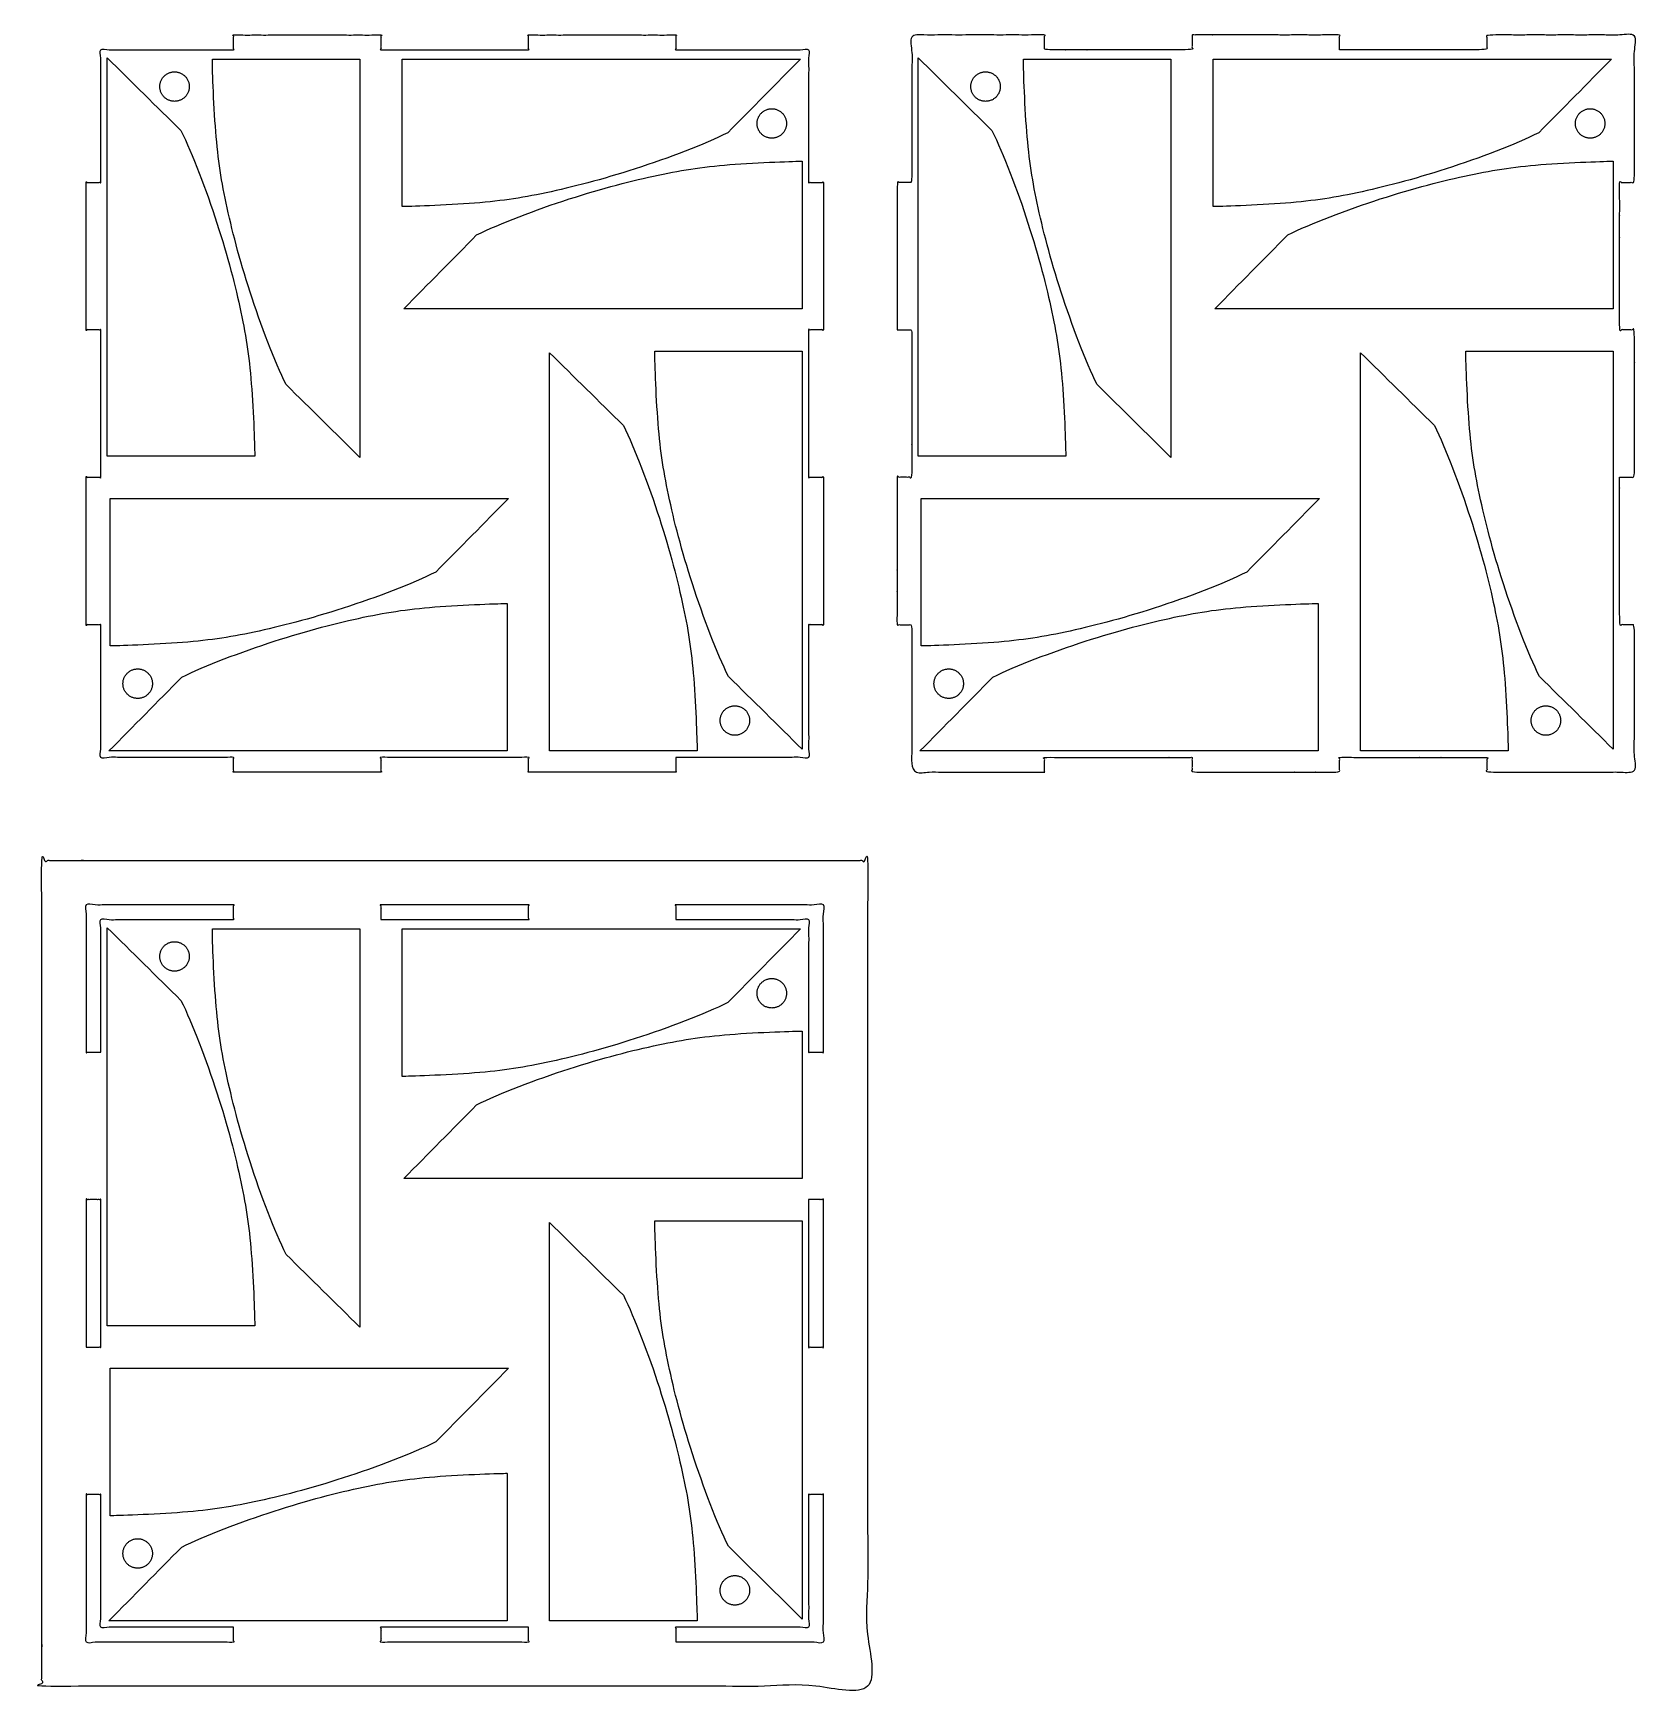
# Model space of a CAD drawing. Header units: millimetres. Extents: x -60 to 49, y -63 to 50.
import ezdxf

# ---------------------------------------------------------------- set-up
doc = ezdxf.new("R2010")
doc.units = ezdxf.units.MM
doc.header["$MEASUREMENT"] = 0
doc.layers.add('Make2D$visible$lines', color=18, linetype='Continuous', true_color=0x000000)

msp = doc.modelspace()

# ---------------------------------------------------------------- linework, layer by layer
at = {"layer": 'Make2D$visible$lines'}
for points, knots in [([(-16, 1.051302503280411), (-11.5, 1.051302503280411), (-7, 1.051302503280411), (-7, 5.551302503280411), (-7, 10.05130250328041), (-6.5, 10.05130250328041), (-6, 10.05130250328041), (-6, 15.05130250328041), (-6, 20.05130250328041), (-6.5, 20.05130250328041), (-7, 20.05130250328041), (-7, 25.05130250328041), (-7, 30.05130250328041), (-6.5, 30.05130250328041), (-6, 30.05130250328041), (-6, 35.05130250328041), (-6, 40.05130250328041), (-6.5, 40.05130250328041), (-7, 40.05130250328041), (-7, 44.55130250328041), (-7, 49.05130250328041), (-11.5, 49.05130250328041), (-16, 49.05130250328041), (-16, 49.55130250328041), (-16, 50.05130250328041), (-21, 50.05130250328041), (-26, 50.05130250328041), (-26, 49.55130250328041), (-26, 49.05130250328041), (-31, 49.05130250328041), (-36, 49.05130250328041), (-36, 49.55130250328041), (-36, 50.05130250328041), (-41, 50.05130250328041), (-46, 50.05130250328041), (-46, 49.55130250328041), (-46, 49.05130250328041), (-50.5, 49.05130250328041), (-55, 49.05130250328041), (-55, 44.55130250328041), (-55, 40.05130250328041), (-55.5, 40.05130250328041), (-56, 40.05130250328041), (-56, 35.05130250328041), (-56, 30.05130250328041), (-55.5, 30.05130250328041), (-55, 30.05130250328041), (-55, 25.05130250328041), (-55, 20.05130250328041), (-55.5, 20.05130250328041), (-56, 20.05130250328041), (-56, 15.05130250328041), (-56, 10.05130250328041), (-55.5, 10.05130250328041), (-55, 10.05130250328041), (-55, 5.551302503280411), (-55, 1.051302503280411), (-50.5, 1.051302503280411), (-46, 1.051302503280411), (-46, 0.5513025032804109), (-46, 0.0513025032804109), (-41, 0.0513025032804109), (-36, 0.0513025032804109), (-36, 0.5513025032804109), (-36, 1.051302503280411), (-31, 1.051302503280411), (-26, 1.051302503280411), (-26, 0.5513025032804109), (-26, 0.0513025032804109), (-21, 0.0513025032804109), (-16, 0.0513025032804109), (-16, 0.5513025032804109), (-16, 1.051302503280411)], [44, 44, 44, 53, 53, 62, 62, 63, 63, 73, 73, 74, 74, 84, 84, 85, 85, 95, 95, 96, 96, 105, 105, 114, 114, 115, 115, 125, 125, 126, 126, 136, 136, 137, 137, 147, 147, 148, 148, 157, 157, 166, 166, 167, 167, 177, 177, 178, 178, 188, 188, 189, 189, 199, 199, 200, 200, 209, 209, 218, 218, 219, 219, 229, 229, 230, 230, 240, 240, 241, 241, 251, 251, 252, 252, 252]), ([(29, 49.05130250328041), (34, 49.05130250328041), (39, 49.05130250328041), (39, 49.55130250328041), (39, 50.05130250328041), (44, 50.05130250328041), (49, 50.05130250328041), (49, 45.05130250328041), (49, 40.05130250328041), (48.5, 40.05130250328041), (48, 40.05130250328041), (48, 35.05130250328041), (48, 30.05130250328041), (48.5, 30.05130250328041), (49, 30.05130250328041), (49, 25.05130250328041), (49, 20.05130250328041), (48.5, 20.05130250328041), (48, 20.05130250328041), (48, 15.05130250328041), (48, 10.05130250328041), (48.5, 10.05130250328041), (49, 10.05130250328041), (49, 5.051302503280411), (49, 0.0513025032804109), (44, 0.0513025032804109), (39, 0.0513025032804109), (39, 0.5513025032804109), (39, 1.051302503280411), (34, 1.051302503280411), (29, 1.051302503280411), (29, 0.5513025032804109), (29, 0.0513025032804109), (24, 0.0513025032804109), (19, 0.0513025032804109), (19, 0.5513025032804109), (19, 1.051302503280411), (14, 1.051302503280411), (9, 1.051302503280411), (9, 0.5513025032804109), (9, 0.0513025032804109), (4.5, 0.0513025032804109), (0, 0.0513025032804109), (0, 5.051302503280411), (0, 10.05130250328041), (-0.5, 10.05130250328041), (-1, 10.05130250328041), (-1, 15.05130250328041), (-1, 20.05130250328041), (-0.5, 20.05130250328041), (0, 20.05130250328041), (0, 25.05130250328041), (0, 30.05130250328041), (-0.5, 30.05130250328041), (-1, 30.05130250328041), (-1, 35.05130250328041), (-1, 40.05130250328041), (-0.5, 40.05130250328041), (0, 40.05130250328041), (0, 45.05130250328041), (0, 50.05130250328041), (4.5, 50.05130250328041), (9, 50.05130250328041), (9, 49.55130250328041), (9, 49.05130250328041), (14, 49.05130250328041), (19, 49.05130250328041), (19, 49.55130250328041), (19, 50.05130250328041), (24, 50.05130250328041), (29, 50.05130250328041), (29, 49.55130250328041), (29, 49.05130250328041)], [2, 2, 2, 3, 3, 4, 4, 5, 5, 6, 6, 7, 7, 8, 8, 9, 9, 10, 10, 11, 11, 12, 12, 13, 13, 14, 14, 15, 15, 16, 16, 17, 17, 18, 18, 19, 19, 20, 20, 21, 21, 22, 22, 23, 23, 24, 24, 25, 25, 26, 26, 27, 27, 28, 28, 29, 29, 30, 30, 31, 31, 32, 32, 33, 33, 34, 34, 35, 35, 36, 36, 37, 37, 38, 38, 38]), ([(-6, -5.948697496719589), (-31, -5.948697496719589), (-56, -5.948697496719589), (-57.5, -5.948697496719589), (-59, -5.948697496719589), (-59, -32.44869749671959), (-59, -58.94869749671959), (-59, -60.44869749671959), (-59, -61.94869749671959), (-31, -61.94869749671959), (-3, -61.94869749671959), (-3, -33.94869749671959), (-3, -5.948697496719589), (-4.5, -5.948697496719589), (-6, -5.948697496719589)], [174, 174, 174, 224, 224, 227, 227, 280, 280, 283, 283, 339, 339, 395, 395, 398, 398, 398]), ([(-55, -18.94869749671959), (-55.5, -18.94869749671959), (-56, -18.94869749671959), (-56, -13.94869749671959), (-56, -8.94869749671959), (-51, -8.94869749671959), (-46, -8.94869749671959), (-46, -9.44869749671959), (-46, -9.94869749671959), (-50.5, -9.94869749671959), (-55, -9.94869749671959), (-55, -14.44869749671959), (-55, -18.94869749671959)], [39, 39, 39, 40, 40, 50, 50, 60, 60, 61, 61, 70, 70, 79, 79, 79]), ([(-36, -9.94869749671959), (-36, -9.44869749671959), (-36, -8.94869749671959), (-31, -8.94869749671959), (-26, -8.94869749671959), (-26, -9.44869749671959), (-26, -9.94869749671959), (-31, -9.94869749671959), (-36, -9.94869749671959)], [21, 21, 21, 22, 22, 32, 32, 33, 33, 43, 43, 43]), ([(-16, -9.94869749671959), (-16, -9.44869749671959), (-16, -8.94869749671959), (-11, -8.94869749671959), (-6, -8.94869749671959), (-6, -13.94869749671959), (-6, -18.94869749671959), (-6.5, -18.94869749671959), (-7, -18.94869749671959), (-7, -14.44869749671959), (-7, -9.94869749671959), (-11.5, -9.94869749671959), (-16, -9.94869749671959)], [39, 39, 39, 40, 40, 50, 50, 60, 60, 61, 61, 70, 70, 79, 79, 79]), ([(-56, -38.94869749671959), (-56, -33.94869749671959), (-56, -28.94869749671959), (-55.5, -28.94869749671959), (-55, -28.94869749671959), (-55, -33.94869749671959), (-55, -38.94869749671959), (-55.5, -38.94869749671959), (-56, -38.94869749671959)], [189, 189, 189, 199, 199, 200, 200, 210, 210, 211, 211, 211]), ([(-7, -28.94869749671959), (-6.5, -28.94869749671959), (-6, -28.94869749671959), (-6, -33.94869749671959), (-6, -38.94869749671959), (-6.5, -38.94869749671959), (-7, -38.94869749671959), (-7, -33.94869749671959), (-7, -28.94869749671959)], [21, 21, 21, 22, 22, 32, 32, 33, 33, 43, 43, 43]), ([(-46, -57.94869749671959), (-46, -58.44869749671959), (-46, -58.94869749671959), (-51, -58.94869749671959), (-56, -58.94869749671959), (-56, -53.94869749671959), (-56, -48.94869749671959), (-55.5, -48.94869749671959), (-55, -48.94869749671959), (-55, -53.44869749671959), (-55, -57.94869749671959), (-50.5, -57.94869749671959), (-46, -57.94869749671959)], [39, 39, 39, 40, 40, 50, 50, 60, 60, 61, 61, 70, 70, 79, 79, 79]), ([(-16, -58.94869749671959), (-16, -58.44869749671959), (-16, -57.94869749671959), (-11.5, -57.94869749671959), (-7, -57.94869749671959), (-7, -53.44869749671959), (-7, -48.94869749671959), (-6.5, -48.94869749671959), (-6, -48.94869749671959), (-6, -53.94869749671959), (-6, -58.94869749671959), (-11, -58.94869749671959), (-16, -58.94869749671959)], [20, 20, 20, 21, 21, 30, 30, 39, 39, 40, 40, 50, 50, 60, 60, 60]), ([(-26, -57.94869749671959), (-26, -58.44869749671959), (-26, -58.94869749671959), (-31, -58.94869749671959), (-36, -58.94869749671959), (-36, -58.44869749671959), (-36, -57.94869749671959), (-31, -57.94869749671959), (-26, -57.94869749671959)], [21, 21, 21, 22, 22, 32, 32, 33, 33, 43, 43, 43])]:
    msp.add_open_spline(points, degree=2, knots=knots, dxfattribs=at)
at = {"layer": 'Make2D$visible$lines', "color": 1, "true_color": 0xff0000}
for points in [[(-54.56489999999999, 48.49920250328042), (-54.56489999999999, 39.49493583661375), (-54.56489999999999, 30.49066916994708), (-54.56489999999999, 21.48640250328042), (-51.23156666666668, 21.48640250328042), (-47.89823333333334, 21.48640250328042), (-44.56489999999999, 21.48640250328042), (-44.5487, 21.48640250328042), (-44.69479999999999, 26.56750250328041), (-45.3442, 30.96690250328042), (-46.9188, 37.0708025032804), (-48.78575000000001, 42.00580250328041), (-49.56495000000001, 43.56430250328042), (-51.23159999999999, 45.20926916994706), (-52.89824999999999, 46.85423583661374), (-54.56489999999999, 48.49920250328042)], [(-37.43510000000001, 21.40340250328042), (-37.43510000000001, 30.40766916994708), (-37.43510000000001, 39.41193583661375), (-37.43510000000001, 48.41620250328042), (-40.76843333333332, 48.41620250328042), (-44.10176666666666, 48.41620250328042), (-47.43510000000001, 48.41620250328042), (-47.4513, 48.41620250328042), (-47.30520000000001, 43.33510250328042), (-46.6558, 38.93570250328041), (-45.0812, 32.8318025032804), (-43.21424999999999, 27.89680250328043), (-42.43504999999999, 26.33830250328042), (-40.76839999999999, 24.69333583661374), (-39.10174999999998, 23.04836916994707), (-37.43510000000001, 21.40340250328042)], [(-7.552099999999996, 48.41620250328042), (-16.55636666666666, 48.41620250328042), (-25.56063333333333, 48.41620250328042), (-34.56489999999999, 48.41620250328042), (-34.56489999999999, 45.08286916994707), (-34.56489999999999, 41.74953583661373), (-34.56489999999999, 38.41620250328042), (-34.56489999999999, 38.40000250328042), (-29.4838, 38.54610250328041), (-25.08440000000002, 39.19550250328042), (-18.98050000000001, 40.7701025032804), (-14.0455, 42.6370525032804), (-12.48699999999999, 43.4162525032804), (-10.84203333333335, 45.08290250328041), (-9.197066666666672, 46.74955250328041), (-7.552099999999996, 48.41620250328042)], [(0.4351000000000056, 48.49920250328042), (0.4351000000000056, 39.49493583661375), (0.4351000000000056, 30.49066916994708), (0.4351000000000056, 21.48640250328042), (3.768433333333348, 21.48640250328042), (7.101766666666663, 21.48640250328042), (10.43510000000001, 21.48640250328042), (10.4513, 21.48640250328042), (10.30520000000001, 26.56750250328041), (9.6558, 30.96690250328042), (8.081200000000024, 37.0708025032804), (6.214249999999993, 42.00580250328041), (5.43504999999999, 43.56430250328042), (3.768399999999986, 45.20926916994706), (2.101749999999981, 46.85423583661374), (0.4351000000000056, 48.49920250328042)], [(17.56489999999999, 21.40340250328042), (17.56489999999999, 30.40766916994708), (17.56489999999999, 39.41193583661375), (17.56489999999999, 48.41620250328042), (14.23156666666665, 48.41620250328042), (10.89823333333334, 48.41620250328042), (7.564899999999994, 48.41620250328042), (7.548699999999997, 48.41620250328042), (7.694799999999987, 43.33510250328042), (8.3442, 38.93570250328041), (9.918800000000005, 32.8318025032804), (11.78575000000001, 27.89680250328043), (12.56495000000001, 26.33830250328042), (14.23160000000001, 24.69333583661374), (15.89825000000002, 23.04836916994707), (17.56489999999999, 21.40340250328042)], [(47.4479, 48.41620250328042), (38.44363333333334, 48.41620250328042), (29.43936666666667, 48.41620250328042), (20.43509999999998, 48.41620250328042), (20.43509999999998, 45.08286916994707), (20.43509999999998, 41.74953583661373), (20.43510000000001, 38.41620250328042), (20.43510000000001, 38.40000250328042), (25.5162, 38.54610250328041), (29.91559999999998, 39.19550250328042), (36.01949999999999, 40.7701025032804), (40.9545, 42.6370525032804), (42.51300000000001, 43.4162525032804), (44.15796666666665, 45.08290250328041), (45.80293333333333, 46.74955250328041), (47.4479, 48.41620250328042)], [(-34.4479, 31.48640250328042), (-25.44363333333334, 31.48640250328042), (-16.43936666666667, 31.48640250328042), (-7.435100000000006, 31.48640250328042), (-7.435100000000006, 34.81973583661373), (-7.435100000000006, 38.15306916994707), (-7.435100000000006, 41.48640250328042), (-7.435100000000006, 41.50260250328041), (-12.5162, 41.35650250328042), (-16.91559999999998, 40.70710250328041), (-23.01949999999999, 39.13250250328041), (-27.9545, 37.2655525032804), (-29.51300000000001, 36.48635250328043), (-31.15796666666665, 34.81970250328042), (-32.80293333333333, 33.15305250328042), (-34.4479, 31.48640250328042)], [(20.5521, 31.48640250328042), (29.55636666666666, 31.48640250328042), (38.56063333333333, 31.48640250328042), (47.56489999999999, 31.48640250328042), (47.56489999999999, 34.81973583661373), (47.56489999999999, 38.15306916994707), (47.56489999999999, 41.48640250328042), (47.56489999999999, 41.50260250328041), (42.4838, 41.35650250328042), (38.08440000000002, 40.70710250328041), (31.98050000000001, 39.13250250328041), (27.0455, 37.2655525032804), (25.48699999999999, 36.48635250328043), (23.84203333333335, 34.81970250328042), (22.19706666666667, 33.15305250328042), (20.5521, 31.48640250328042)], [(-24.56489999999999, 28.49920250328042), (-24.56490000000002, 19.49493583661375), (-24.56490000000002, 10.49066916994708), (-24.56490000000002, 1.486402503280409), (-21.23156666666665, 1.486402503280409), (-17.89823333333334, 1.486402503280409), (-14.56489999999999, 1.486402503280409), (-14.5487, 1.486402503280409), (-14.69479999999999, 6.567502503280409), (-15.3442, 10.96690250328042), (-16.9188, 17.0708025032804), (-18.78575000000001, 22.00580250328041), (-19.56495000000001, 23.56430250328042), (-21.23160000000001, 25.20926916994709), (-22.89825000000002, 26.85423583661374), (-24.56489999999999, 28.49920250328042)], [(-7.435100000000006, 1.603402503280414), (-7.435100000000006, 10.60766916994707), (-7.435100000000006, 19.61193583661374), (-7.435100000000006, 28.61620250328041), (-10.76843333333335, 28.61620250328041), (-14.10176666666666, 28.61620250328041), (-17.43510000000001, 28.61620250328041), (-17.4513, 28.61620250328041), (-17.30520000000001, 23.53510250328041), (-16.6558, 19.13570250328043), (-15.0812, 13.03180250328042), (-13.21424999999999, 8.096802503280415), (-12.43504999999999, 6.538302503280406), (-10.76839999999999, 4.89333583661373), (-9.101749999999981, 3.248369169947082), (-7.435100000000006, 1.603402503280414)], [(30.43510000000001, 28.49920250328042), (30.43509999999998, 19.49493583661375), (30.43509999999998, 10.49066916994708), (30.43509999999998, 1.486402503280409), (33.76843333333332, 1.486402503280409), (37.10176666666666, 1.486402503280409), (40.43510000000001, 1.486402503280409), (40.4513, 1.486402503280409), (40.30520000000001, 6.567502503280409), (39.6558, 10.96690250328042), (38.0812, 17.0708025032804), (36.21424999999999, 22.00580250328041), (35.43504999999999, 23.56430250328042), (33.76839999999999, 25.20926916994709), (32.10174999999998, 26.85423583661374), (30.43510000000001, 28.49920250328042)], [(47.56489999999999, 1.603402503280414), (47.56489999999999, 10.60766916994707), (47.56489999999999, 19.61193583661374), (47.56489999999999, 28.61620250328041), (44.23156666666668, 28.61620250328041), (40.89823333333334, 28.61620250328041), (37.56489999999999, 28.61620250328041), (37.5487, 28.61620250328041), (37.69479999999999, 23.53510250328041), (38.3442, 19.13570250328043), (39.9188, 13.03180250328042), (41.78575000000001, 8.096802503280415), (42.56495000000001, 6.538302503280406), (44.23159999999999, 4.89333583661373), (45.89824999999999, 3.248369169947082), (47.56489999999999, 1.603402503280414)], [(-27.35210000000001, 18.61620250328041), (-36.35636666666667, 18.61620250328041), (-45.36063333333334, 18.61620250328041), (-54.36490000000001, 18.61620250328041), (-54.36490000000001, 15.28286916994709), (-54.36490000000001, 11.94953583661375), (-54.36490000000001, 8.616202503280405), (-54.36490000000001, 8.600002503280407), (-49.28379999999999, 8.746102503280426), (-44.8844, 9.395502503280412), (-38.78049999999999, 10.97010250328042), (-33.84549999999999, 12.83705250328042), (-32.28700000000001, 13.61625250328042), (-30.64203333333333, 15.2829025032804), (-28.99706666666668, 16.9495525032804), (-27.35210000000001, 18.61620250328041)], [(27.64789999999999, 18.61620250328041), (18.64363333333333, 18.61620250328041), (9.63936666666666, 18.61620250328041), (0.6350999999999942, 18.61620250328041), (0.6350999999999942, 15.28286916994709), (0.6350999999999942, 11.94953583661375), (0.6350999999999942, 8.616202503280405), (0.6350999999999942, 8.600002503280407), (5.716200000000015, 8.746102503280426), (10.1156, 9.395502503280412), (16.21950000000001, 10.97010250328042), (21.15450000000001, 12.83705250328042), (22.71299999999999, 13.61625250328042), (24.35796666666667, 15.2829025032804), (26.00293333333332, 16.9495525032804), (27.64789999999999, 18.61620250328041)], [(-54.4479, 1.486402503280409), (-45.44363333333334, 1.486402503280409), (-36.43936666666667, 1.486402503280409), (-27.43509999999998, 1.486402503280409), (-27.43509999999998, 4.819735836613731), (-27.43509999999998, 8.153069169947074), (-27.43510000000001, 11.48640250328042), (-27.43510000000001, 11.50260250328041), (-32.5162, 11.35650250328042), (-36.91559999999998, 10.70710250328041), (-43.01949999999999, 9.132502503280406), (-47.9545, 7.265552503280404), (-49.51300000000001, 6.486352503280429), (-51.15796666666668, 4.819702503280425), (-52.80293333333333, 3.153052503280421), (-54.4479, 1.486402503280409)], [(0.5520999999999958, 1.486402503280409), (9.556366666666662, 1.486402503280409), (18.56063333333333, 1.486402503280409), (27.56490000000002, 1.486402503280409), (27.56490000000002, 4.819735836613731), (27.56490000000002, 8.153069169947074), (27.56489999999999, 11.48640250328042), (27.56489999999999, 11.50260250328041), (22.4838, 11.35650250328042), (18.08440000000002, 10.70710250328041), (11.98050000000001, 9.132502503280406), (7.045500000000004, 7.265552503280404), (5.486999999999995, 6.486352503280429), (3.842033333333347, 4.819702503280425), (2.197066666666672, 3.153052503280421), (0.5520999999999958, 1.486402503280409)], [(-54.56489999999999, -10.50079749671959), (-54.56489999999999, -19.50506416338625), (-54.56489999999999, -28.50933083005292), (-54.56489999999999, -37.51359749671958), (-51.23156666666668, -37.51359749671958), (-47.89823333333334, -37.51359749671958), (-44.56489999999999, -37.51359749671958), (-44.5487, -37.51359749671958), (-44.69479999999999, -32.43249749671959), (-45.3442, -28.03309749671958), (-46.9188, -21.92919749671959), (-48.78575000000001, -16.99419749671959), (-49.56495000000001, -15.43569749671959), (-51.23159999999999, -13.79073083005292), (-52.89824999999999, -12.14576416338625), (-54.56489999999999, -10.50079749671959)], [(-37.43510000000001, -37.5965974967196), (-37.43510000000001, -28.59233083005292), (-37.43510000000001, -19.58806416338626), (-37.43510000000001, -10.58379749671959), (-40.76843333333332, -10.58379749671959), (-44.10176666666666, -10.58379749671959), (-47.43510000000001, -10.58379749671959), (-47.4513, -10.58379749671959), (-47.30520000000001, -15.66489749671958), (-46.6558, -20.06429749671958), (-45.0812, -26.16819749671959), (-43.21424999999999, -31.10319749671958), (-42.43504999999999, -32.6616974967196), (-40.76839999999999, -34.30666416338627), (-39.10174999999998, -35.95163083005293), (-37.43510000000001, -37.5965974967196)], [(-7.552099999999996, -10.58379749671959), (-16.55636666666666, -10.58379749671959), (-25.56063333333333, -10.58379749671959), (-34.56489999999999, -10.58379749671959), (-34.56489999999999, -13.91713083005292), (-34.56489999999999, -17.25046416338625), (-34.56489999999999, -20.58379749671959), (-34.56489999999999, -20.59999749671959), (-29.4838, -20.45389749671958), (-25.08440000000002, -19.80449749671958), (-18.98050000000001, -18.22989749671959), (-14.0455, -16.36294749671959), (-12.48699999999999, -15.58374749671959), (-10.84203333333335, -13.91709749671959), (-9.197066666666672, -12.25044749671959), (-7.552099999999996, -10.58379749671959)], [(-34.4479, -27.51359749671959), (-25.44363333333331, -27.51359749671959), (-16.43936666666667, -27.51359749671959), (-7.435100000000006, -27.51359749671959), (-7.435100000000006, -24.18026416338625), (-7.435100000000006, -20.84693083005292), (-7.435100000000006, -17.51359749671959), (-7.435100000000006, -17.49739749671958), (-12.5162, -17.64349749671958), (-16.91559999999998, -18.29289749671958), (-23.01949999999999, -19.86749749671959), (-27.9545, -21.73444749671959), (-29.51300000000001, -22.51364749671958), (-31.15796666666665, -24.18029749671958), (-32.80293333333333, -25.84694749671959), (-34.4479, -27.51359749671959)], [(-7.435100000000006, -57.39659749671959), (-7.435100000000006, -48.39233083005292), (-7.435100000000006, -39.38806416338625), (-7.435100000000006, -30.38379749671958), (-10.76843333333335, -30.38379749671958), (-14.10176666666666, -30.38379749671958), (-17.43510000000001, -30.38379749671958), (-17.4513, -30.38379749671958), (-17.30520000000001, -35.46489749671959), (-16.6558, -39.86429749671959), (-15.0812, -45.96819749671958), (-13.21424999999999, -50.90319749671959), (-12.43504999999999, -52.46169749671959), (-10.76839999999999, -54.10666416338626), (-9.101749999999981, -55.75163083005292), (-7.435100000000006, -57.39659749671959)], [(-24.56489999999999, -30.50079749671958), (-24.56490000000002, -39.50506416338625), (-24.56490000000002, -48.50933083005292), (-24.56490000000002, -57.51359749671958), (-21.23156666666665, -57.51359749671958), (-17.89823333333334, -57.51359749671958), (-14.56489999999999, -57.51359749671958), (-14.5487, -57.51359749671958), (-14.69479999999999, -52.43249749671959), (-15.3442, -48.03309749671959), (-16.9188, -41.92919749671958), (-18.78575000000001, -36.99419749671959), (-19.56495000000001, -35.43569749671958), (-21.23160000000001, -33.79073083005292), (-22.89825000000002, -32.14576416338625), (-24.56489999999999, -30.50079749671958)], [(-27.35210000000001, -40.38379749671958), (-36.35636666666667, -40.38379749671958), (-45.36063333333334, -40.38379749671958), (-54.36490000000001, -40.38379749671958), (-54.36490000000001, -43.71713083005292), (-54.36490000000001, -47.05046416338625), (-54.36490000000001, -50.38379749671958), (-54.36490000000001, -50.39999749671959), (-49.28379999999999, -50.25389749671959), (-44.8844, -49.60449749671959), (-38.78049999999999, -48.02989749671958), (-33.84549999999999, -46.16294749671958), (-32.28700000000001, -45.38374749671959), (-30.64203333333333, -43.7170974967196), (-28.99706666666668, -42.05044749671958), (-27.35210000000001, -40.38379749671958)], [(-54.4479, -57.51359749671958), (-45.44363333333334, -57.51359749671958), (-36.43936666666667, -57.51359749671958), (-27.43509999999998, -57.51359749671958), (-27.43509999999998, -54.18026416338625), (-27.43509999999998, -50.84693083005292), (-27.43510000000001, -47.51359749671958), (-27.43510000000001, -47.49739749671959), (-32.5162, -47.64349749671959), (-36.91559999999998, -48.29289749671959), (-43.01949999999999, -49.86749749671958), (-47.9545, -51.73444749671958), (-49.51300000000001, -52.51364749671959), (-51.15796666666668, -54.18029749671958), (-52.80293333333333, -55.84694749671958), (-54.4479, -57.51359749671958)]]:
    msp.add_open_spline(points, degree=3, knots=[0, 0, 0, 0, 27.0129, 27.0129, 27.0129, 37.0129, 37.0129, 37.0129, 42.73014177742168, 48.44738355484335, 54.16462533226502, 59.8818671096867, 59.8818671096867, 59.8818671096867, 66.9069472546032, 66.9069472546032, 66.9069472546032, 66.9069472546032], dxfattribs=at)
at = {"layer": 'Make2D$visible$lines'}
for points in [[(-49, 46.55130250328041), (-49.00000000000001, 47.5513025032804), (-50, 47.55130250328041), (-51.00000000000001, 47.5513025032804), (-51, 46.55130250328041), (-51.00000000000001, 45.55130250328043), (-50, 45.55130250328041), (-49.00000000000001, 45.55130250328043), (-49, 46.55130250328041)], [(6, 46.55130250328041), (5.999999999999984, 47.5513025032804), (5, 47.55130250328041), (4.000000000000008, 47.5513025032804), (4, 46.55130250328041), (4.000000000000008, 45.55130250328043), (5, 45.55130250328041), (5.999999999999984, 45.55130250328043), (6, 46.55130250328041)], [(-8.5, 44.05130250328041), (-8.50000000000001, 45.05130250328042), (-9.5, 45.05130250328041), (-10.50000000000001, 45.05130250328042), (-10.5, 44.05130250328041), (-10.50000000000001, 43.0513025032804), (-9.5, 43.05130250328041), (-8.50000000000001, 43.0513025032804), (-8.5, 44.05130250328041)], [(47, 44.05130250328041), (46.99999999999999, 45.05130250328042), (46, 45.05130250328041), (45.00000000000001, 45.05130250328042), (45, 44.05130250328041), (45.00000000000001, 43.0513025032804), (46, 43.05130250328041), (46.99999999999999, 43.0513025032804), (47, 44.05130250328041)], [(-51.5, 6.051302503280411), (-51.50000000000001, 7.051302503280396), (-52.5, 7.051302503280411), (-53.50000000000001, 7.051302503280396), (-53.5, 6.051302503280411), (-53.50000000000001, 5.0513025032804), (-52.5, 5.051302503280411), (-51.50000000000001, 5.0513025032804), (-51.5, 6.051302503280411)], [(3.5, 6.051302503280411), (3.500000000000004, 7.051302503280396), (2.5, 7.051302503280411), (1.499999999999988, 7.051302503280396), (1.5, 6.051302503280411), (1.499999999999988, 5.0513025032804), (2.5, 5.051302503280411), (3.500000000000004, 5.0513025032804), (3.5, 6.051302503280411)], [(-11, 3.551302503280411), (-11.00000000000001, 4.551302503280396), (-12, 4.551302503280411), (-13.00000000000001, 4.551302503280396), (-13, 3.551302503280411), (-13.00000000000001, 2.5513025032804), (-12, 2.551302503280411), (-11.00000000000001, 2.5513025032804), (-11, 3.551302503280411)], [(44, 3.551302503280411), (44.00000000000001, 4.551302503280396), (43, 4.551302503280411), (41.99999999999999, 4.551302503280396), (42, 3.551302503280411), (41.99999999999999, 2.5513025032804), (43, 2.551302503280411), (44.00000000000001, 2.5513025032804), (44, 3.551302503280411)], [(-49, -12.44869749671959), (-49.00000000000001, -11.4486974967196), (-50, -11.44869749671959), (-51.00000000000001, -11.4486974967196), (-51, -12.44869749671959), (-51.00000000000001, -13.4486974967196), (-50, -13.44869749671959), (-49.00000000000001, -13.4486974967196), (-49, -12.44869749671959)], [(-8.5, -14.94869749671959), (-8.50000000000001, -13.9486974967196), (-9.5, -13.94869749671959), (-10.50000000000001, -13.9486974967196), (-10.5, -14.94869749671959), (-10.50000000000001, -15.9486974967196), (-9.5, -15.94869749671959), (-8.50000000000001, -15.9486974967196), (-8.5, -14.94869749671959)], [(-51.5, -52.94869749671959), (-51.50000000000001, -51.9486974967196), (-52.5, -51.94869749671959), (-53.50000000000001, -51.9486974967196), (-53.5, -52.94869749671959), (-53.50000000000001, -53.9486974967196), (-52.5, -53.94869749671959), (-51.50000000000001, -53.9486974967196), (-51.5, -52.94869749671959)], [(-11, -55.44869749671959), (-11.00000000000001, -54.4486974967196), (-12, -54.44869749671959), (-13.00000000000001, -54.4486974967196), (-13, -55.44869749671959), (-13.00000000000001, -56.4486974967196), (-12, -56.44869749671959), (-11.00000000000001, -56.4486974967196), (-11, -55.44869749671959)]]:
    msp.add_rational_spline(points, [1, 0.7071067811865476, 1, 0.7071067811865476, 1, 0.7071067811865476, 1, 0.7071067811865476, 1], degree=2, knots=[0, 0, 0, 1.570796326794897, 1.570796326794897, 3.141592653589793, 3.141592653589793, 4.71238898038469, 4.71238898038469, 6.283185307179586, 6.283185307179586, 6.283185307179586], dxfattribs=at)

doc.saveas('drawing.dxf')
